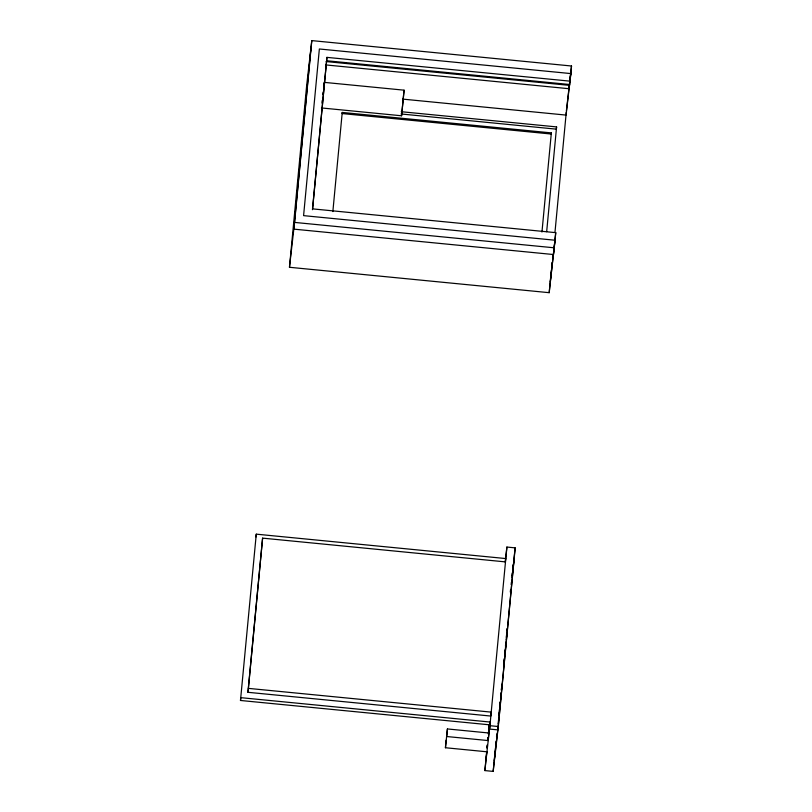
<?xml version="1.0" encoding="UTF-8"?>
<svg xmlns="http://www.w3.org/2000/svg" width="812" height="812" viewBox="0 0 812 812"><rect width="100%" height="100%" fill="white"/><g stroke="black" fill="none" stroke-linecap="round" stroke-linejoin="round"><path stroke-width="1.22" d="M489.94 724.862L240.484 700.472L256.277 534.154L505.734 558.554L505.409 561.356M247.944 692.301L248.391 688.373L491.28 712.134L490.834 716.062L247.944 692.301L262.601 538.133L505.49 561.894M248.391 688.373L262.601 538.133M326.931 57.368L312.6 208.877L555.743 232.658L549.196 292.685L289.468 267.28L306.672 85.483L311.788 40.6L571.516 66.005L570.085 81.159L326.931 57.368L312.447 209.719M311.016 47.329L293.822 229.136L553.54 254.542L555.743 232.658M289.468 267.28L294.583 222.407L311.788 40.6M332.859 211.577L342.238 112.442L551.348 132.894L541.959 232.029M321.45 107.945L401.585 115.781L404.071 90.173L323.937 82.337M486.875 751.79L445.433 747.74L446.143 740.168M447.422 728.943L446.701 736.525L488.154 740.574L488.865 733.003L447.422 728.943L445.433 747.74M505.196 562.016L506.901 547.055L515.184 547.867L498.284 726.517L493.168 771.4L484.876 770.588L486.662 751.699M487.027 747.923L487.261 745.406M487.738 740.371L487.971 737.854M488.337 734.089L489.169 725.278M485.982 759.646L486.855 751.526M487.21 747.75L487.403 744.553M487.931 740.199L488.164 737.692M488.519 733.916L489.311 724.436M487.23 748.004L487.474 745.477M489.666 727.258L490.022 723.522M506.901 547.055L489.606 729.074L497.898 729.886M493.168 771.4L495.462 747.882M495.696 745.365L496.02 741.204M496.528 736.565L496.771 734.048M498.933 714.59L499.41 709.546M499.766 705.75L500.131 701.964M500.608 696.919L500.963 693.123M503.795 663.871L504.272 658.816M504.638 655.03L505.115 649.986M505.47 646.2L505.825 642.404M506.302 637.359L506.8 632.589M499.004 715.717L499.36 711.931M499.837 706.876L500.314 701.832M500.557 699.305L501.146 692.991M501.39 690.464L501.989 684.151L501.349 689.764M503.826 664.297L504.445 658.4M504.699 656.157L506.018 642.272M506.252 639.744L506.85 633.431M507.094 630.904L507.327 628.386L507.074 630.63M546.669 231.694L556.585 126.905L401.27 111.711M549.196 292.685L551.348 269.96M551.734 266.6L552.069 262.388M552.566 257.759L552.779 254.816M554.961 232.506L566.279 112.147M570.745 72.735L569.171 88.731L325.785 64.919M321.928 103.073L322.161 100.627M322.76 94.527L322.993 92.091M323.582 85.991L323.826 83.555M401.585 115.781L404.071 90.173M255.963 536.955L256.277 534.154M240.484 700.472L240.809 697.66L490.265 722.061M342.238 112.442L342.106 113.558L551.216 134.021L551.348 132.894M556.585 126.905L556.332 129.149L401.016 113.964M488.012 740.483L488.296 737.986M484.876 770.588L490.326 721.503M512.037 575.535L512.321 573.018M512.748 569.253L513.326 564.218M513.61 561.701L515.184 547.867M510.301 592.029L510.586 589.563M511.144 584.65L511.418 582.184M511.986 577.261L512.545 572.338M512.829 569.882L514.087 558.808L498.619 722.315L494.264 760.458M566.4 110.879L571.516 66.005M498.111 723.705L498.629 719.219M550.303 281.744L555.032 240.23L303.587 215.637L319.36 48.984L570.795 73.577L566.066 115.091L402.63 99.105M326.546 60.738L569.699 84.519M326.16 61.56L569.547 85.361M294.583 222.407L554.312 247.812M489.991 725.715L498.284 726.517"/></g></svg>
